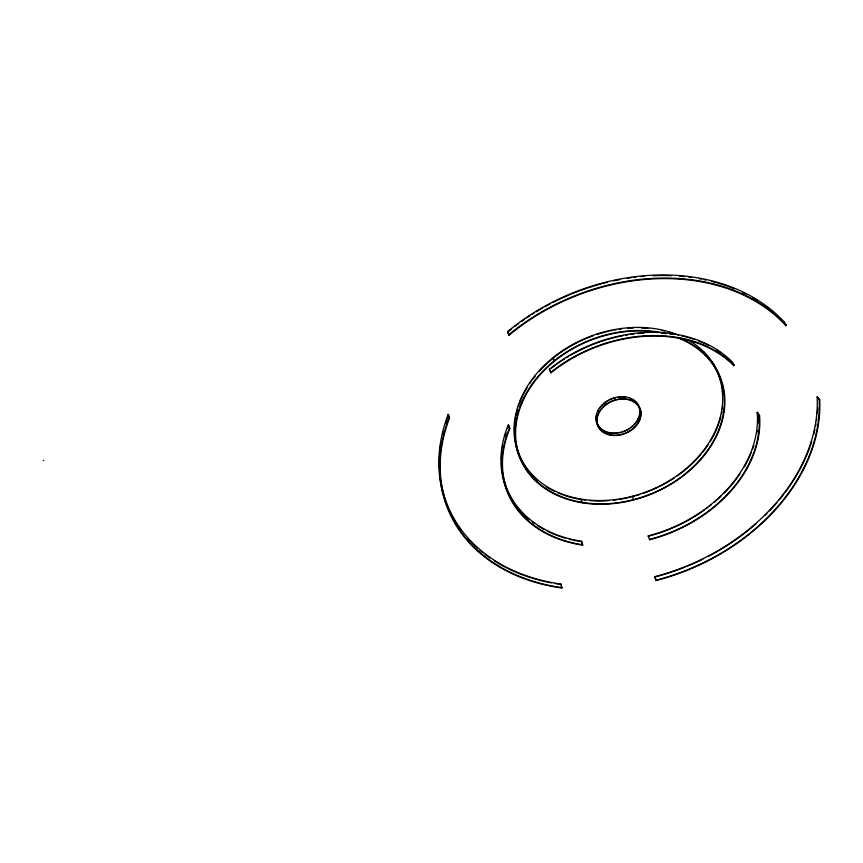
<?xml version="1.0" encoding="UTF-8"?>
<svg xmlns="http://www.w3.org/2000/svg" width="863" height="863" viewBox="0 0 863 863"><rect width="100%" height="100%" fill="white"/><g stroke="black" fill="none" stroke-linecap="round" stroke-linejoin="round"><path stroke-width="1.29" d="M640.141 411.144A22.826 17.551 -22.1 0 0 640.066 410.087L640.972 411.931A22.87 17.562 -22.1 0 1 610.939 435.243L610.314 433.118A22.826 17.551 -22.1 0 0 617.401 433.194M610.141 433.28L610.508 432.805A22.416 17.238 -22.1 0 0 639.666 410.184L640.066 410.065M43.301 460.475L43.689 460.518M610.939 435.243L611.08 434.92A22.46 17.249 -22.1 0 0 640.583 412.029L640.972 411.931M680.271 338.285A108.123 82.902 -22.1 0 1 712.536 443.485A108.123 82.902 -22.1 0 1 582.212 502.816L580.961 499.461A107.767 82.805 -22.1 0 1 564.111 495.254M440.195 476.538A191.543 145.049 -21.7 0 0 560.928 584.057L560.745 584.434A192.104 145.469 -21.7 0 1 554.866 583.507M581.565 541.252L582.557 545.157L581.565 541.252A128.727 97.292 -21.7 0 1 501.522 462.956M562.018 587.617A192.179 145.221 -21.7 0 1 449.569 417.908L448.188 414.402L449.019 417.811A192.751 145.653 -21.7 0 0 561.845 587.994L560.928 584.057M606.721 432.266A22.826 17.551 -22.1 0 0 609.008 432.881L609.17 432.568A22.416 17.238 -22.1 0 1 596.279 418.857M609.548 432.827L610.184 435.103L609.289 432.611M608.555 400.464A22.416 17.238 -22.1 0 0 605.233 402.59L605.837 404.92A22.46 17.249 -22.1 0 1 640.475 411.392L639.882 408.9A22.826 17.551 -22.1 0 0 604.995 402.363L605.837 404.92M776.614 315.254A192.104 145.771 -21.9 0 1 783.917 322.579L784.391 322.223L786.409 325.319L785.934 325.685A192.751 145.944 -21.9 0 0 509.041 335.2L507.573 331.608A192.665 146.203 -22 0 1 784.391 322.223M733.787 365.685L734.251 365.34L732.439 362.147A129.666 98.199 -21.9 0 0 549.397 369.224L550.972 372.848A129.536 97.886 -21.8 0 1 733.787 365.685L731.986 362.503M603.571 430.896A22.826 17.551 -22.1 0 1 603.82 403.291L604.952 405.211A22.87 17.562 -22.1 0 0 610.152 435.103M635.319 401.673A22.416 17.238 -22.1 0 1 639.483 409.008L639.882 408.9M722.331 391.424L724.542 394.477L723.69 392.848M724.003 394.542L724.532 394.402L723.701 392.924M757.196 412.406L759.569 415.524A129.806 97.81 -21.9 0 1 649.634 539.742L648.189 535.901A128.803 97.26 -21.9 0 0 757.196 412.406L759.03 415.664A129.234 97.379 -21.9 0 1 649.569 539.364L649.634 539.742M817.153 396.851L819.721 399.914A192.87 145.62 -22 0 1 656.16 580.529L654.726 576.667A191.651 145.006 -22 0 0 817.153 396.851L819.721 399.914M759.03 415.664L759.569 415.524M610.303 434.812A22.46 17.249 -22.1 0 1 605.168 405.448L603.82 403.291M511.63 499.256A129.288 97.713 -21.7 0 1 508.275 425.114L509.839 428.598A129.159 97.4 -21.6 0 0 582.752 544.769M449.019 417.811L449.569 417.908M508.275 425.114L509.839 428.598M507.573 331.608L509.041 335.2M549.397 369.224L550.972 372.848M553.97 360.993L554.316 361.317A107.573 82.481 -22.1 0 0 582.309 502.385L582.126 502.784A108.123 82.902 -22.1 0 1 553.97 360.993L553.151 358.177A107.228 82.384 -22.1 0 0 539.332 371.263M553.226 358.113L554.402 361.241A107.573 82.481 -22 0 1 657.304 332.352M783.917 322.579L785.934 325.685M704.219 352.19L705.869 355.243M703.777 352.525L705.427 355.588M639.623 409.461L640.475 411.392M640.583 412.029L639.666 410.162M638.566 418.609L639.505 420.745M638.199 418.544L639.138 420.68M614.629 397.67L615.535 399.796M610.281 432.956L611.08 434.92M632.288 496.268L633.604 499.558M601.177 428.792L602.029 430.95M600.864 429.04L601.716 431.198M654.726 576.667L656.16 580.529M521.381 401.586L521.899 403.204M520.346 399.893L521.381 403.107M561.295 586.204L561.845 587.994M648.189 535.901L648.242 536.279A129.364 97.692 -21.9 0 0 652.525 535.103M609.731 399.86A22.416 17.238 -22.1 0 1 614.693 397.983M618.275 397.239A22.416 17.238 -22.1 0 1 625.33 397.207M630.13 398.458A22.416 17.238 -22.1 0 1 631.576 399.105M632.924 399.86A22.416 17.238 -22.1 0 1 634.176 400.723M639.915 414.348A22.826 17.551 -22.1 0 1 639.386 416.495M639.008 417.573A22.826 17.551 -22.1 0 1 634.855 424.208M633.636 425.47A22.826 17.551 -22.1 0 1 630.896 427.778M629.397 428.803A22.826 17.551 -22.1 0 1 622.741 431.964M620.982 432.492A22.826 17.551 -22.1 0 1 619.192 432.902M605.599 404.693A22.87 17.562 -22.1 0 1 640.875 411.284M677.725 337.821A107.573 82.481 -22 0 1 712.698 442.32A107.573 82.481 -22 0 1 582.396 502.417M701.425 350.259A107.228 82.384 -22.1 0 1 657.034 487.282A107.228 82.384 -22.1 0 1 515.125 438.836M514.79 435.718A107.228 82.384 -22.1 0 1 514.65 426.149M515.308 419.655A107.228 82.384 -22.1 0 1 515.653 417.476M516.074 415.297A107.228 82.384 -22.1 0 1 516.549 413.107M516.818 412.018A107.228 82.384 -22.1 0 1 517.401 409.828M518.393 406.549A107.228 82.384 -22.1 0 1 519.148 404.359M519.537 403.269A107.228 82.384 -22.1 0 1 520.831 400.001M521.274 398.965A107.228 82.384 -22.1 0 1 527.077 387.724M529.612 383.733A107.228 82.384 -22.1 0 1 530.961 381.759M532.363 379.806A107.228 82.384 -22.1 0 1 535.33 375.955M554.014 357.476A107.228 82.384 -22.1 0 1 558.9 353.765M559.731 353.172A107.228 82.384 -22.1 0 1 566.613 348.587M567.498 348.048A107.228 82.384 -22.1 0 1 577.541 342.471M578.48 342.007A107.228 82.384 -22.1 0 1 585.157 338.932M586.128 338.523A107.228 82.384 -22.1 0 1 589.041 337.336M590.022 336.958A107.228 82.384 -22.1 0 1 592.978 335.858M596.959 334.499A107.228 82.384 -22.1 0 1 605.006 332.147M606.02 331.888A107.228 82.384 -22.1 0 1 608.048 331.392M610.087 330.939A107.228 82.384 -22.1 0 1 612.126 330.507M614.165 330.108A107.228 82.384 -22.1 0 1 616.204 329.742M619.267 329.256A107.228 82.384 -22.1 0 1 621.306 328.976M627.423 328.328A107.228 82.384 -22.1 0 1 633.496 327.972M641.511 327.962A107.228 82.384 -22.1 0 1 648.081 328.361M662.018 330.507A107.228 82.384 -22.1 0 1 664.456 331.079M668.059 332.05A107.228 82.384 -22.1 0 1 675.017 334.348M554.046 360.928A108.123 82.902 -22.1 0 1 666.247 333.657M688.199 339.946A107.767 82.805 -22.1 0 1 721.241 382.158M722.32 387.347A107.767 82.805 -22.1 0 1 722.698 389.968M722.655 407.26A107.767 82.805 -22.1 0 1 722.353 409.396M721.997 411.532A107.767 82.805 -22.1 0 1 721.565 413.668M720.821 416.861A107.767 82.805 -22.1 0 1 718.911 423.215M718.534 424.272A107.767 82.805 -22.1 0 1 715.535 431.586M715.049 432.622A107.767 82.805 -22.1 0 1 711.846 438.749M711.263 439.752A107.767 82.805 -22.1 0 1 710.055 441.759M708.156 444.725A107.767 82.805 -22.1 0 1 706.819 446.678M706.139 447.649A107.767 82.805 -22.1 0 1 702.525 452.417M700.993 454.272A107.767 82.805 -22.1 0 1 686.225 469.03M685.265 469.839A107.767 82.805 -22.1 0 1 677.272 475.934M674.132 478.07A107.767 82.805 -22.1 0 1 670.929 480.13M669.85 480.799A107.767 82.805 -22.1 0 1 662.083 485.189M660.95 485.783A107.767 82.805 -22.1 0 1 658.663 486.926M657.509 487.487A107.767 82.805 -22.1 0 1 650.497 490.605M649.31 491.09A107.767 82.805 -22.1 0 1 643.323 493.334M639.688 494.553A107.767 82.805 -22.1 0 1 636.031 495.664M634.812 496.009A107.767 82.805 -22.1 0 1 632.352 496.678M631.177 496.969A107.767 82.805 -22.1 0 1 628.825 497.541M627.638 497.811A107.767 82.805 -22.1 0 1 619.364 499.375M617.002 499.731A107.767 82.805 -22.1 0 1 613.442 500.173M608.717 500.616A107.767 82.805 -22.1 0 1 590.076 500.583M585.535 500.13A107.767 82.805 -22.1 0 1 582.169 499.666M563.043 494.877A107.767 82.805 -22.1 0 1 557.822 492.816M554.78 491.446A107.767 82.805 -22.1 0 1 548.954 488.382M548.027 487.832A107.767 82.805 -22.1 0 1 546.171 486.71M537.584 480.411A107.767 82.805 -22.1 0 1 530.141 473.107M527.52 469.914A107.767 82.805 -22.1 0 1 548.35 361.629A107.767 82.805 -22.1 0 1 678.685 335.243M507.951 331.964A192.104 145.771 -21.9 0 1 511.748 328.879M514.65 326.602A192.104 145.771 -21.9 0 1 518.587 323.636M521.597 321.457A192.104 145.771 -21.9 0 1 524.65 319.321M526.71 317.918A192.104 145.771 -21.9 0 1 529.828 315.847M531.932 314.488A192.104 145.771 -21.9 0 1 534.046 313.15M536.193 311.834A192.104 145.771 -21.9 0 1 542.698 308.005M544.898 306.764A192.104 145.771 -21.9 0 1 550.475 303.765M552.73 302.6A192.104 145.771 -21.9 0 1 571.22 294.11M572.396 293.625A192.104 145.771 -21.9 0 1 579.526 290.863M580.723 290.421A192.104 145.771 -21.9 0 1 586.743 288.307M587.951 287.908A192.104 145.771 -21.9 0 1 592.795 286.354M594.014 285.977A192.104 145.771 -21.9 0 1 601.349 283.873M602.568 283.549A192.104 145.771 -21.9 0 1 607.487 282.298M613.647 280.885A192.104 145.771 -21.9 0 1 616.117 280.367M617.358 280.119A192.104 145.771 -21.9 0 1 619.828 279.634M627.25 278.35A192.104 145.771 -21.9 0 1 630.961 277.8M633.431 277.454A192.104 145.771 -21.9 0 1 635.902 277.152M640.842 276.613A192.104 145.771 -21.9 0 1 644.532 276.279M653.118 275.739A192.104 145.771 -21.9 0 1 671.274 275.685M679.602 276.182A192.104 145.771 -21.9 0 1 684.294 276.602M688.954 277.131A192.104 145.771 -21.9 0 1 691.263 277.433M699.257 278.706A192.104 145.771 -21.9 0 1 701.511 279.127M703.744 279.58A192.104 145.771 -21.9 0 1 705.977 280.044M711.899 281.446A192.104 145.771 -21.9 0 1 715.794 282.481M717.077 282.848A192.104 145.771 -21.9 0 1 722.158 284.391M723.41 284.79A192.104 145.771 -21.9 0 1 727.131 286.063M728.361 286.505A192.104 145.771 -21.9 0 1 734.402 288.835M742.568 292.449A192.104 145.771 -21.9 0 1 745.945 294.121M752.514 297.67A192.104 145.771 -21.9 0 1 756.722 300.184M763.787 304.876A192.104 145.771 -21.9 0 1 768.566 308.436M771.328 310.648A192.104 145.771 -21.9 0 1 773.129 312.158M508.652 334.855A193.312 146.376 -21.9 0 1 786.409 325.319M551.651 368.059A129.105 97.767 -21.9 0 1 557.476 363.701M558.469 362.999A129.105 97.767 -21.9 0 1 560.486 361.619M561.5 360.928A129.105 97.767 -21.9 0 1 564.585 358.922M566.667 357.616A129.105 97.767 -21.9 0 1 568.782 356.343M570.918 355.092A129.105 97.767 -21.9 0 1 573.075 353.873M574.165 353.28A129.105 97.767 -21.9 0 1 591.026 345.265M592.191 344.79A129.105 97.767 -21.9 0 1 595.686 343.431M596.851 342.999A129.105 97.767 -21.9 0 1 600.378 341.748M601.565 341.349A129.105 97.767 -21.9 0 1 606.322 339.828M607.52 339.472A129.105 97.767 -21.9 0 1 615.923 337.239M617.131 336.958A129.105 97.767 -21.9 0 1 619.548 336.419M620.756 336.16A129.105 97.767 -21.9 0 1 623.183 335.675M625.599 335.232A129.105 97.767 -21.9 0 1 628.027 334.822M630.454 334.456A129.105 97.767 -21.9 0 1 634.089 333.97M637.714 333.582A129.105 97.767 -21.9 0 1 643.744 333.107M661.522 333.129A129.105 97.767 -21.9 0 1 666.16 333.496M669.591 333.873A129.105 97.767 -21.9 0 1 672.989 334.337M681.846 335.966A129.105 97.767 -21.9 0 1 686.161 337.012M687.218 337.293A129.105 97.767 -21.9 0 1 689.332 337.886M690.378 338.188A129.105 97.767 -21.9 0 1 694.499 339.515M698.523 340.971A129.105 97.767 -21.9 0 1 701.468 342.158M702.439 342.568A129.105 97.767 -21.9 0 1 705.298 343.852M706.236 344.305A129.105 97.767 -21.9 0 1 709.008 345.685M716.905 350.249A129.105 97.767 -21.9 0 1 720.206 352.482M726.376 357.271A129.105 97.767 -21.9 0 1 729.257 359.839M550.605 372.514A130.097 98.317 -21.8 0 1 734.251 365.34M757.736 412.266A129.364 97.692 -21.9 0 1 757.897 423.226M757.185 430.605A129.364 97.692 -21.9 0 1 756.797 433.064M753.831 445.351A129.364 97.692 -21.9 0 1 752.612 449.008M751.231 452.644A129.364 97.692 -21.9 0 1 744.284 466.915M739.979 473.819A129.364 97.692 -21.9 0 1 724.068 493.226M721.015 496.225A129.364 97.692 -21.9 0 1 714.607 502.018M711.252 504.79A129.364 97.692 -21.9 0 1 709.548 506.15M707.811 507.487A129.364 97.692 -21.9 0 1 706.063 508.803M704.284 510.098A129.364 97.692 -21.9 0 1 693.226 517.379M692.277 517.951A129.364 97.692 -21.9 0 1 673.453 527.573M672.439 528.016A129.364 97.692 -21.9 0 1 669.343 529.299M668.307 529.709A129.364 97.692 -21.9 0 1 662.05 532.061M661.004 532.428A129.364 97.692 -21.9 0 1 653.582 534.801M819.181 400.054A192.298 145.189 -22 0 1 656.096 580.173M817.714 407.584A192.222 145.437 -22 0 1 817.358 413.053M816.765 418.523A192.222 145.437 -22 0 1 816.463 420.713M815.934 423.992A192.222 145.437 -22 0 1 815.546 426.182M814.877 429.461A192.222 145.437 -22 0 1 813.863 433.819M811.727 441.425A192.222 145.437 -22 0 1 810.314 445.74M809.947 446.818A192.222 145.437 -22 0 1 806.182 456.441M805.718 457.509A192.222 145.437 -22 0 1 798.415 472.147M797.833 473.172A192.222 145.437 -22 0 1 789.569 486.29M788.89 487.282A192.222 145.437 -22 0 1 785.341 492.169M783.874 494.111A192.222 145.437 -22 0 1 779.311 499.828M776.937 502.644A192.222 145.437 -22 0 1 769.472 510.874M766.873 513.539A192.222 145.437 -22 0 1 765.103 515.297M755.945 523.841A192.222 145.437 -22 0 1 719.904 549.936M718.803 550.594A192.222 145.437 -22 0 1 708.674 556.204M702.935 559.127A192.222 145.437 -22 0 1 692.406 564.003M691.231 564.521A192.222 145.437 -22 0 1 686.473 566.516M685.276 566.991A192.222 145.437 -22 0 1 654.79 577.023M440.076 475.459A191.543 145.049 -21.7 0 1 439.666 454.51M440.173 448.868A191.543 145.049 -21.7 0 1 440.605 445.47M442.719 434.046A191.543 145.049 -21.7 0 1 443.269 431.748M445.524 423.701A191.543 145.049 -21.7 0 1 446.646 420.249M447.045 419.094A191.543 145.049 -21.7 0 1 448.728 414.499M551.36 582.87A192.104 145.469 -21.7 0 1 549.051 582.417M547.897 582.18A192.104 145.469 -21.7 0 1 544.456 581.414M543.312 581.155A192.104 145.469 -21.7 0 1 537.66 579.709M536.538 579.397A192.104 145.469 -21.7 0 1 532.104 578.102M531.004 577.757A192.104 145.469 -21.7 0 1 526.646 576.311M525.556 575.934A192.104 145.469 -21.7 0 1 516.042 572.234M515.006 571.791A192.104 145.469 -21.7 0 1 501.996 565.405M501.025 564.866A192.104 145.469 -21.7 0 1 494.434 560.918M489.904 557.908A192.104 145.469 -21.7 0 1 488.134 556.657M487.25 556.02A192.104 145.469 -21.7 0 1 485.092 554.402M482.967 552.752A192.104 145.469 -21.7 0 1 479.86 550.206M477.832 548.458A192.104 145.469 -21.7 0 1 472.029 542.989M470.184 541.101A192.104 145.469 -21.7 0 1 467.498 538.188M460.864 530.033A192.104 145.469 -21.7 0 1 457.832 525.761M455.017 521.349A192.104 145.469 -21.7 0 1 452.406 516.818M450.011 512.158A192.104 145.469 -21.7 0 1 448.188 414.402M501.479 459.267A128.727 97.292 -21.7 0 1 501.781 453.053M502.374 448.026A128.727 97.292 -21.7 0 1 502.784 445.502M504.812 436.624A128.727 97.292 -21.7 0 1 505.977 432.816M507.66 428.048A128.727 97.292 -21.7 0 1 508.803 425.2M580.357 541.489A129.288 97.713 -21.7 0 1 577.336 540.972M576.333 540.777A129.288 97.713 -21.7 0 1 573.356 540.162M572.04 539.871A129.288 97.713 -21.7 0 1 569.429 539.246M565.567 538.199A129.288 97.713 -21.7 0 1 563.032 537.433M561.781 537.034A129.288 97.713 -21.7 0 1 558.059 535.75M556.84 535.297A129.288 97.713 -21.7 0 1 552.04 533.356M550.864 532.838A129.288 97.713 -21.7 0 1 547.401 531.198M544.024 529.451A129.288 97.713 -21.7 0 1 541.824 528.221M540.745 527.595A129.288 97.713 -21.7 0 1 537.563 525.621M534.488 523.539A129.288 97.713 -21.7 0 1 532.503 522.093M528.674 519.051A129.288 97.713 -21.7 0 1 518.501 508.879M517.735 507.962A129.288 97.713 -21.7 0 1 516.279 506.096M514.186 503.215A129.288 97.713 -21.7 0 1 512.244 500.26M582.557 545.157A129.72 97.832 -21.6 0 1 509.299 428.512M596.301 417.39A22.416 17.238 -22.1 0 1 596.775 414.434M597.822 411.489A22.416 17.238 -22.1 0 1 598.544 410.044M599.418 408.631A22.416 17.238 -22.1 0 1 600.4 407.26M601.511 405.944A22.416 17.238 -22.1 0 1 602.741 404.693M605.632 431.867A22.826 17.551 -22.1 0 1 604.575 431.403"/></g></svg>
